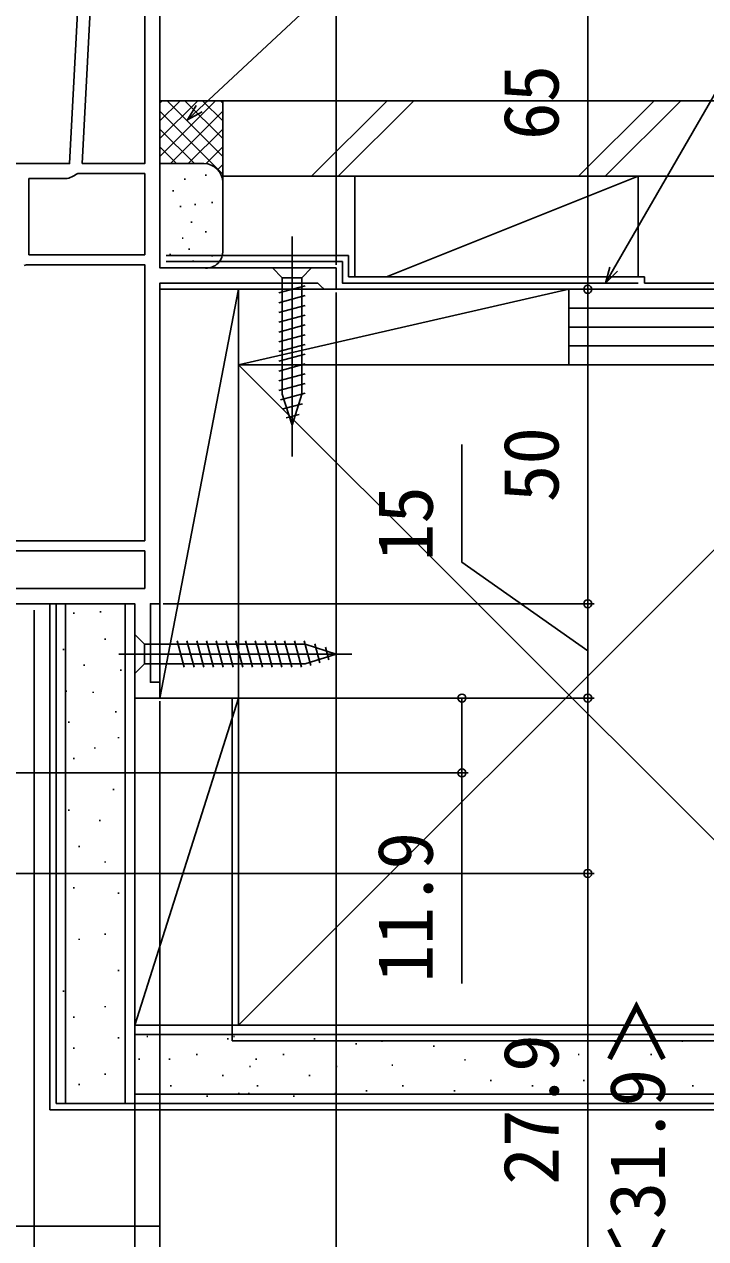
# Model space of a CAD drawing. Units: millimetres, scale not verified. Extents: x -525 to 525, y -785 to 780.
# Drawn here: x 153.5 to 261.7, y -538 to -344.9 of the extents above; entities that cross this region are included whole.
import ezdxf
from ezdxf.enums import TextEntityAlignment as Align

# ---------------------------------------------------------------- set-up
doc = ezdxf.new("R2010")
doc.units = ezdxf.units.MM
doc.header["$LTSCALE"] = 4
for name, color, linetype in [('0-3_YKK_11', 7, 'Continuous'), ('0-6_YKK_13', 4, 'Continuous'), ('0-8_YKK_D', 6, 'Continuous'), ('0-A_YSS_K', 3, 'Continuous'), ('0-B_YSS_KE', 3, 'Continuous')]:
    doc.layers.add(name, color=color, linetype=linetype)
doc.styles.add('ＭＳ ゴシック', font='')
doc.styles.get('ＭＳ ゴシック').set_extended_font_data('MS Gothic')

msp = doc.modelspace()

# ---------------------------------------------------------------- linework, layer by layer
at = {"layer": '0-3_YKK_11'}
for points in [[(174.997, -323.035), (174.997, -383.635), (202.997, -383.635), (202.997, -387.035), (201.097, -387.035), (200.597, -386.535), (200.097, -386.035), (174.997, -386.035), (174.997, -437.035), (173.497, -437.035), (173.497, -449.535), (174.997, -449.535), (174.997, -452.035), (170.997, -452.035), (170.997, -437.035), (118.997, -437.035), (118.997, -435.235), (120.997, -435.235), (120.997, -427.035), (124.297, -427.035)], [(146.17, -373.25), (151.797, -374.242), (151.797, -369.435), (146.44, -369.435), (145.572, -369.977), (144.997, -369.657), (144.997, -367.035), (160.638, -367.035), (162.947, -322.982)], [(161.632, -368.752), (161.954, -368.635), (172.597, -368.635), (172.597, -381.535)], [(172.597, -381.535), (154.197, -381.535), (154.197, -369.435), (159.763, -369.435)], [(172.597, -427.035), (172.597, -383.135), (153.797, -383.135), (153.452, -383.272)], [(151.597, -425.635), (151.597, -427.035), (172.597, -427.035)]]:
    msp.add_lwpolyline(points, dxfattribs=at)
for points in [[(162.641, -367.035), (164.873, -324.435), (172.597, -324.435), (172.597, -367.035)], [(172.597, -434.635), (146.597, -434.635), (146.597, -428.635), (172.597, -428.635)]]:
    msp.add_lwpolyline(points, close=True, dxfattribs=at)
msp.add_arc((159.763, -366.535), 2.9, 269.99999, 310.11919, dxfattribs=at)
at = {"layer": '0-6_YKK_13'}
for p, q in [((195.997, -378.635), (195.997, -413.635)), ((199.097, -383.635), (192.897, -383.635)), ((192.897, -383.635), (194.447, -385.185)), ((199.097, -383.635), (197.547, -385.185)), ((194.447, -385.185), (194.447, -403.719)), ((197.547, -385.185), (194.447, -385.185)), ((197.547, -403.719), (197.547, -385.185)), ((193.897, -387.611), (198.097, -386.486)), ((193.897, -389.164), (198.097, -388.038)), ((193.897, -390.717), (198.097, -389.591)), ((193.897, -392.27), (198.097, -391.144)), ((193.897, -393.823), (198.097, -392.697)), ((193.897, -395.376), (198.097, -394.25)), ((193.897, -396.928), (198.097, -395.803)), ((193.897, -398.481), (198.097, -397.356)), ((193.897, -400.034), (198.097, -398.909)), ((193.897, -401.587), (198.097, -400.462)), ((193.897, -403.14), (198.097, -402.015)), ((194.156, -404.624), (198.097, -403.568)), ((195.997, -408.635), (194.447, -403.719)), ((194.607, -406.056), (197.644, -405.242)), ((195.997, -408.635), (197.547, -403.719)), ((195.059, -407.488), (197.109, -406.938)), ((170.997, -441.935), (172.547, -443.485)), ((172.547, -443.485), (198.081, -443.484)), ((177.742, -442.934), (178.868, -447.134)), ((179.295, -442.934), (180.421, -447.134)), ((180.848, -442.934), (181.974, -447.134)), ((182.401, -442.934), (183.526, -447.134)), ((183.954, -442.934), (185.079, -447.134)), ((185.507, -442.934), (186.632, -447.134)), ((187.06, -442.934), (188.185, -447.134)), ((188.613, -442.934), (189.738, -447.134)), ((190.166, -442.934), (191.291, -447.134)), ((191.718, -442.934), (192.844, -447.134)), ((193.271, -442.934), (194.397, -447.134)), ((194.824, -442.934), (195.95, -447.134)), ((196.377, -442.934), (197.503, -447.134)), ((197.93, -442.934), (198.986, -446.875)), ((202.997, -445.034), (198.081, -443.484)), ((199.605, -443.388), (200.418, -446.424)), ((201.301, -443.923), (201.85, -445.972)), ((168.497, -445.035), (205.497, -445.034)), ((202.997, -445.034), (198.081, -446.584)), ((202.997, -445.034), (198.081, -446.584)), ((172.547, -446.585), (198.081, -446.584))]:
    msp.add_line(p, q, dxfattribs=at)
msp.add_lwpolyline([(170.997, -441.935), (170.997, -448.135), (172.547, -446.585), (172.547, -443.485)], dxfattribs=at)
at = {"layer": '0-8_YKK_D'}
for p, q in [((202.997, -383.135), (202.997, -301.035)), ((242.997, -322.035), (242.997, -387.035)), ((202.997, -387.531), (202.997, -657.045)), ((203.497, -387.035), (243.997, -387.035)), ((203.497, -387.035), (243.997, -387.035)), ((242.997, -387.035), (242.997, -437.035)), ((154.997, -438.035), (154.997, -637.035)), ((154.997, -438.035), (154.997, -617.035)), ((154.997, -438.035), (154.997, -637.035)), ((175.497, -437.035), (243.997, -437.035)), ((175.497, -437.035), (243.997, -437.035)), ((242.997, -437.035), (242.997, -452.035)), ((170.997, -452.535), (170.997, -617.035)), ((174.997, -452.535), (174.997, -657.045)), ((174.997, -452.535), (175.004, -657.034)), ((174.997, -452.535), (174.997, -617.035)), ((174.997, -452.535), (174.997, -637.035)), ((174.997, -452.535), (174.997, -577.035)), ((175.497, -452.035), (243.997, -452.035)), ((175.497, -452.035), (243.997, -452.035)), ((175.497, -452.035), (223.997, -452.035)), ((145.997, -463.935), (223.997, -463.935)), ((-111.001, -479.935), (243.997, -479.935))]:
    msp.add_line(p, q, dxfattribs=at)
for points in [[(179.367, -360.054), (181.232, -358.315), (251.12, -293.154), (339.203, -293.154)], [(245.835, -386.035), (247.11, -383.826), (284.245, -319.508), (376.087, -319.508)], [(181.698, -358.814), (179.367, -360.054), (180.766, -357.815)], [(247.702, -384.168), (245.835, -386.035), (246.519, -383.485)], [(242.997, -444.535), (222.997, -430.449), (222.997, -411.722)], [(222.997, -452.035), (222.997, -463.935), (222.997, -497.416)], [(242.997, -452.035), (242.997, -479.935), (242.997, -546.758)]]:
    msp.add_lwpolyline(points, dxfattribs=at)
for centre in [(242.997, -387.035), (242.997, -387.035), (242.997, -437.035), (242.997, -437.035), (222.997, -452.035), (242.997, -452.035), (242.997, -452.035), (222.997, -463.935), (242.997, -479.935)]:
    msp.add_circle(centre, 0.637, dxfattribs=at)
at = {"layer": '0-A_YSS_K'}
for p, q in [((184.994, -357.035), (174.994, -357.035)), ((174.994, -365.892), (183.852, -357.035)), ((174.994, -363.064), (181.024, -357.035)), ((174.994, -360.236), (178.195, -357.035)), ((174.994, -357.407), (175.367, -357.035)), ((176.136, -357.035), (184.994, -365.892)), ((178.965, -357.035), (184.994, -363.064)), ((181.793, -357.035), (184.994, -360.236)), ((184.622, -357.035), (184.994, -357.407)), ((184.994, -370.035), (184.994, -357.035)), ((211.104, -357.035), (199.104, -369.035)), ((215.347, -357.035), (203.347, -369.035)), ((253.531, -357.035), (241.531, -369.035)), ((257.773, -357.035), (245.773, -369.035)), ((174.994, -358.721), (184.994, -368.721)), ((176.681, -367.035), (184.994, -358.721)), ((174.994, -361.549), (180.48, -367.035)), ((179.509, -367.035), (184.994, -361.549)), ((174.994, -364.378), (177.669, -367.052)), ((182.32, -367.052), (184.994, -364.378)), ((181.994, -367.035), (174.994, -367.035)), ((182.189, -368.862), (182.389, -368.862)), ((184.2, -368.001), (184.994, -367.206)), ((178.851, -369.53), (179.051, -369.53)), ((184.994, -381.135), (184.994, -370.035)), ((205.994, -369.035), (205.994, -385.035)), ((205.994, -369.035), (250.994, -369.035)), ((210.994, -385.035), (250.994, -369.035)), ((250.994, -369.035), (250.994, -385.035)), ((176.995, -371.361), (177.195, -371.361)), ((178.183, -373.869), (178.383, -373.869)), ((180.52, -373.536), (180.72, -373.536)), ((183.191, -373.202), (183.391, -373.202)), ((179.917, -376.329), (180.117, -376.329)), ((182.189, -377.875), (182.389, -377.875)), ((178.517, -378.877), (178.717, -378.877)), ((176.534, -381.486), (176.734, -381.486)), ((179.539, -380.655), (179.739, -380.655)), ((183.191, -381.717), (183.391, -381.717)), ((175.294, -383.635), (181.994, -383.635)), ((180.186, -382.548), (180.386, -382.548)), ((174.994, -452.035), (187.494, -387.035)), ((239.994, -387.035), (187.494, -399.035)), ((250.994, -387.035), (205.994, -387.035)), ((239.994, -399.035), (239.994, -387.035)), ((352.488, -387.035), (239.994, -387.035)), ((352.488, -390.035), (239.994, -390.035)), ((352.488, -393.035), (239.994, -393.035)), ((352.488, -396.035), (239.994, -396.035)), ((187.497, -504.035), (292.497, -399.035)), ((187.497, -399.035), (292.497, -504.035)), ((239.994, -399.035), (352.488, -399.035)), ((157.496, -517.535), (157.496, -437.035)), ((159.996, -516.535), (159.996, -437.035)), ((165.548, -438.226), (165.548, -438.426)), ((169.496, -516.535), (169.496, -437.035)), ((161.337, -438.454), (161.337, -438.654)), ((166.282, -442.574), (166.282, -442.774)), ((159.689, -444.223), (159.689, -444.423)), ((162.986, -446.695), (162.986, -446.895)), ((168.777, -447.516), (168.777, -447.716)), ((160.091, -450.834), (160.091, -451.034)), ((164.379, -451.024), (164.379, -451.224)), ((170.996, -504.035), (170.996, -451.586)), ((187.497, -452.035), (170.996, -452.035)), ((187.497, -452.035), (170.996, -504.035)), ((187.497, -504.035), (187.497, -452.035)), ((160.513, -455.761), (160.513, -455.961)), ((167.997, -454.142), (167.997, -454.342)), ((168.431, -458.233), (168.431, -458.433)), ((161.337, -461.53), (161.337, -461.73)), ((164.634, -459.882), (164.634, -460.082)), ((167.606, -466.475), (167.606, -466.675)), ((160.513, -469.772), (160.513, -469.972)), ((165.458, -471.42), (165.458, -471.62)), ((162.161, -475.541), (162.161, -475.741)), ((166.282, -478.013), (166.282, -478.213)), ((161.337, -482.134), (161.337, -482.334)), ((168.431, -482.958), (168.431, -483.158)), ((162.161, -490.307), (162.161, -490.507)), ((166.282, -489.483), (166.282, -489.683)), ((168.431, -495.252), (168.431, -495.452)), ((159.689, -498.549), (159.689, -498.749)), ((166.282, -501.021), (166.282, -501.221)), ((161.337, -502.669), (161.337, -502.869)), ((187.497, -504.035), (170.996, -504.035)), ((168.431, -505.966), (168.431, -506.166)), ((352.491, -505.535), (170.996, -505.535)), ((172.907, -505.864), (173.107, -505.864)), ((186.68, -505.864), (186.88, -505.864)), ((161.337, -507.614), (161.337, -507.814)), ((185.705, -506.254), (185.905, -506.254)), ((199.478, -506.254), (199.678, -506.254)), ((206.104, -507.034), (206.304, -507.034)), ((210.195, -506.6), (210.395, -506.6)), ((218.437, -507.424), (218.637, -507.424)), ((234.92, -506.6), (235.12, -506.6)), ((247.214, -506.6), (247.414, -506.6)), ((257.928, -506.6), (258.128, -506.6)), ((171.613, -509.482), (171.813, -509.482)), ((176.415, -509.482), (176.615, -509.482)), ((180.763, -508.749), (180.963, -508.749)), ((190.188, -509.482), (190.388, -509.482)), ((194.536, -508.749), (194.736, -508.749)), ((223.382, -509.573), (223.582, -509.573)), ((229.975, -508.749), (230.175, -508.749)), ((241.444, -508.749), (241.644, -508.749)), ((252.983, -508.749), (253.183, -508.749)), ((166.282, -511.735), (166.282, -511.935)), ((189.213, -510.652), (189.413, -510.652)), ((202.986, -510.652), (203.186, -510.652)), ((211.843, -510.397), (212.043, -510.397)), ((162.161, -513.383), (162.161, -513.583)), ((176.642, -513.694), (176.842, -513.694)), ((184.884, -512.045), (185.084, -512.045)), ((190.415, -513.694), (190.615, -513.694)), ((198.657, -512.045), (198.857, -512.045)), ((213.492, -513.694), (213.692, -513.694)), ((227.502, -512.869), (227.702, -512.869)), ((234.096, -513.694), (234.296, -513.694)), ((242.269, -512.869), (242.469, -512.869)), ((254.631, -513.694), (254.831, -513.694)), ((259.576, -513.694), (259.776, -513.694)), ((352.491, -515.035), (170.996, -515.035)), ((182.411, -515.342), (182.611, -515.342)), ((187.46, -514.939), (187.66, -514.939)), ((189.023, -514.939), (189.223, -514.939)), ((196.184, -515.342), (196.384, -515.342)), ((202.796, -514.939), (202.996, -514.939)), ((207.723, -514.518), (207.923, -514.518)), ((221.733, -514.518), (221.933, -514.518)), ((250.51, -515.342), (250.71, -515.342)), ((352.491, -517.535), (157.496, -517.535)), ((174.997, -516.535), (174.997, -536.035)), ((174.997, -536.035), (1.494, -536.035))]:
    msp.add_line(p, q, dxfattribs=at)
for points in [[(187.494, -452.035), (187.494, -387.035), (174.994, -387.035), (174.994, -452.035)], [(239.994, -399.035), (239.994, -387.035), (187.494, -387.035), (187.494, -399.035)]]:
    msp.add_lwpolyline(points, close=True, dxfattribs=at)
for centre, radius, start, end in [((181.994, -370.035), 3, 360, 90), ((182.387, -381.055), 2.609, 261.34878, 358.26236)]:
    msp.add_arc(centre, radius, start, end, dxfattribs=at)
at = {"layer": '0-B_YSS_KE'}
for p, q in [((352.488, -369.035), (184.994, -369.035)), ((204.994, -381.635), (175.994, -381.635)), ((203.994, -382.635), (175.994, -382.635)), ((251.994, -385.035), (251.994, -386.035)), ((251.994, -386.035), (352.488, -386.035)), ((158.496, -516.535), (158.496, -437.035)), ((158.496, -437.035), (170.996, -437.035)), ((170.996, -516.535), (170.996, -437.035)), ((186.497, -452.035), (186.497, -506.535)), ((352.491, -504.035), (170.996, -504.035)), ((170.996, -516.535), (170.996, -504.035)), ((186.497, -506.535), (352.491, -506.535)), ((158.496, -516.535), (170.996, -516.535)), ((352.491, -516.535), (170.996, -516.535))]:
    msp.add_line(p, q, dxfattribs=at)
for points in [[(352.488, -357.035), (184.994, -357.035), (184.994, -369.035)], [(204.994, -381.635), (204.994, -385.035), (251.994, -385.035)], [(203.994, -382.635), (203.994, -386.035), (250.994, -386.035)], [(292.497, -399.035), (187.497, -399.035), (187.497, -504.035), (292.497, -504.035)]]:
    msp.add_lwpolyline(points, dxfattribs=at)

# ---------------------------------------------------------------- texts
at = {"layer": '0-8_YKK_D', "style": 'ＭＳ ゴシック'}
for s, p in [('65', (240.997, -363.296)), ('50', (240.997, -420.898)), ('15', (220.997, -430.29)), ('11.9', (220.997, -497.257)), ('＜31.9＞', (257.883, -546.94)), ('27.9', (240.997, -529.451))]:
    msp.add_text(s, height=8.798, rotation=90, dxfattribs=at).set_placement(p, align=Align.BOTTOM_LEFT)

doc.saveas('drawing.dxf')
